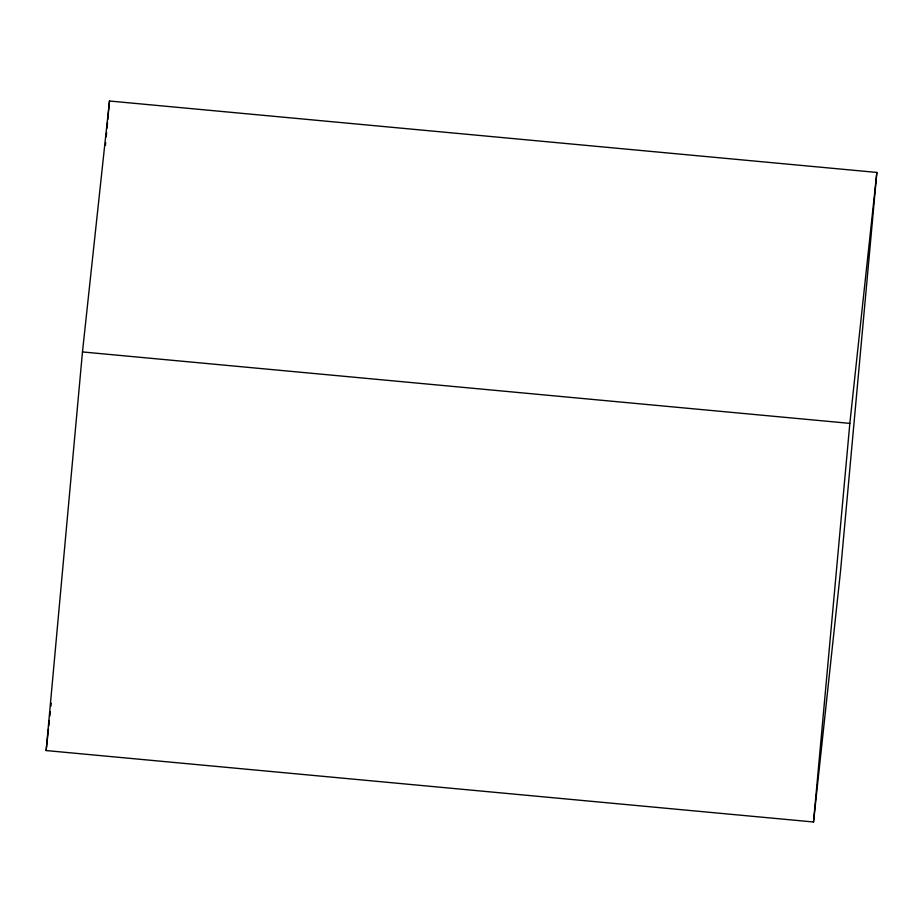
<?xml version="1.0" encoding="UTF-8"?>
<svg xmlns="http://www.w3.org/2000/svg" width="923" height="923" viewBox="0 0 923 923"><rect width="100%" height="100%" fill="white"/><g stroke="black" fill="none" stroke-linecap="round" stroke-linejoin="round"><path stroke-width="1.38" d="M46.15 750.561L82.47 351.94L109.479 101.011L876.85 172.439L840.53 571.06L813.521 821.989L46.15 750.561L48.469 729.043M105.43 145.465L105.695 142.592M106.214 136.858L106.607 132.554M106.999 128.251L107.518 122.517M107.783 119.655L109.479 101.011M813.521 821.989L849.841 423.38L876.85 172.439M48.769 726.182L49.392 720.448M49.854 716.144L50.315 711.841M50.938 706.107L51.238 703.234M82.47 351.94L849.841 423.38"/></g></svg>
